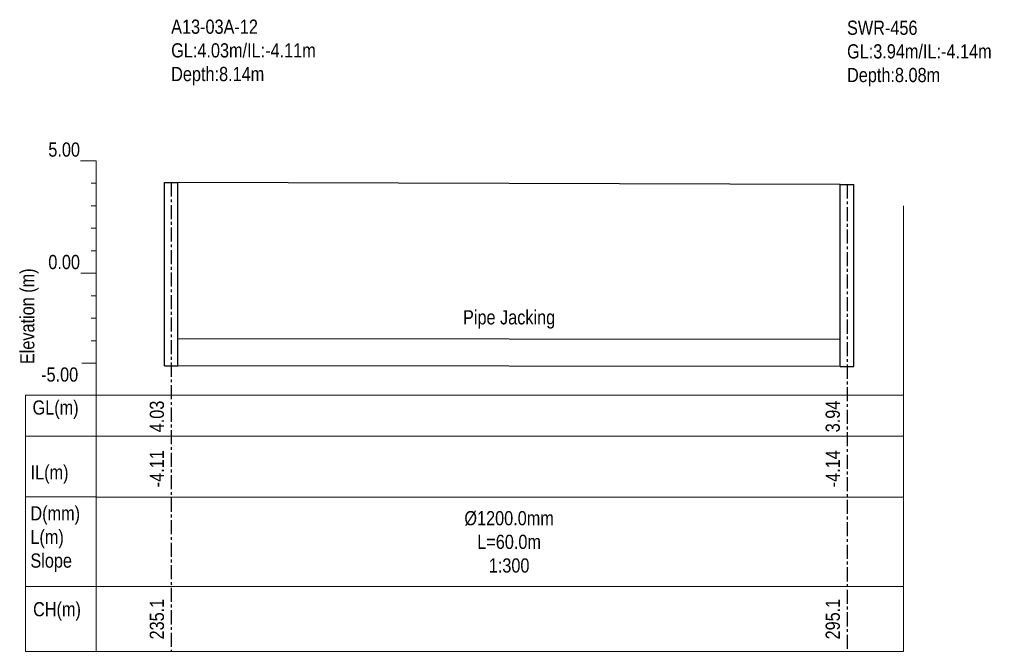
# Model space of a CAD drawing. Header units: metres. Extents: x -765 to 6284, y -99 to 211.
# Drawn here: x 986.5 to 1072.7, y -33.6 to 22.5 of the extents above; entities that cross this region are included whole.
import ezdxf

# ---------------------------------------------------------------- set-up
doc = ezdxf.new("R2010")
doc.units = ezdxf.units.M
doc.header["$MEASUREMENT"] = 0
doc.linetypes.add('CENTER', pattern=[2, 1.25, -0.25, 0.25, -0.25])
doc.layers.add('PDF_PDF2_Geometry', color=253, linetype='Continuous', lineweight=9, true_color=0xababab)
doc.layers.add('PDF_Text', color=7, linetype='Continuous')
doc.layers.add('SM_PP_GRIDTEXT', color=7, linetype='Continuous', lineweight=5)
doc.styles.add('ALL', font='swissc.ttf')

# ---------------------------------------------------------------- blocks, each defined once
blk = doc.blocks.new('template')
at = {"layer": 'PDF_PDF2_Geometry'}
blk.add_line((0, 24.611), (0, 43.611), dxfattribs=at)
at = {"layer": 'SM_PP_GRIDTEXT'}
for p, q in [((0, 43.611), (-1.388, 43.611)), ((0, 0), (0, 43.611)), ((0, 41.611), (-0.456, 41.611)), ((0, 39.611), (-0.456, 39.611)), ((0, 37.611), (-0.456, 37.611)), ((0, 35.611), (-0.456, 35.611)), ((0, 33.611), (-1.373, 33.611)), ((0, 31.611), (-0.456, 31.611)), ((0, 29.611), (-0.456, 29.611)), ((0, 27.611), (-0.456, 27.611)), ((0, 25.611), (-1.298, 25.611)), ((-6.276, 22.765), (-6.276, 0)), ((0, 22.765), (-6.276, 22.765)), ((-6.276, 19.123), (0, 19.123)), ((0, 13.733), (-6.276, 13.733)), ((-6.276, 0), (0, 0))]:
    blk.add_line(p, q, dxfattribs=at)
blk.add_lwpolyline([(-6.276, 5.778), (0, 5.778)], dxfattribs=at)
at = {"layer": 'PDF_Text', "char_height": 1.26, "attachment_point": 7, "style": 'ALL'}
for s, insert in [('5.00', (-4.258, 43.95)), ('0.00', (-4.258, 33.958)), ('-5.00', (-4.898, 23.966)), ('GL(m)', (-5.66, 20.673)), ('IL(m)', (-5.833, 14.914)), ('CH(m)', (-5.611, 2.756))]:
    blk.add_mtext(s, dxfattribs=dict(at, insert=insert))
at = {"layer": 'PDF_Text', "insert": (-5.119, 25.538), "char_height": 1.25996, "attachment_point": 7, "rotation": 90, "style": 'ALL'}
blk.add_mtext('Elevation (m)', dxfattribs=at)
at = {"layer": 'PDF_Text', "insert": (-5.85, 7.075), "char_height": 1.26, "width": 12.5671, "attachment_point": 7, "style": 'ALL'}
blk.add_mtext('D(mm)\\P\\pxt2;L(m)\\P\\ptz;Slope', dxfattribs=at)

msp = doc.modelspace()

# ---------------------------------------------------------------- linework, layer by layer
for p, q in [((1059.4, -5.88), (1000.6, -5.82)), ((1059.4, -8.28), (1000.6, -8.22))]:
    msp.add_line(p, q)
at = {"layer": 'GROUND_ELEVATION', "color": 3}
msp.add_line((1059.4, 7.88), (1000.6, 8.06), dxfattribs=at)
at = {"layer": 'lines', "color": 8, "linetype": 'CENTER'}
for p, q in [((1000, 8.06), (1000, -33.61)), ((1060, 7.88), (1060, -33.61))]:
    msp.add_line(p, q, dxfattribs=at)
at = {"layer": 'Profile Manhole'}
for p, q in [((999.4, -8.22), (999.4, 8.06)), ((999.4, 8.06), (1000.6, 8.06)), ((1000.6, -8.22), (1000.6, 8.06)), ((1059.4, -8.28), (1059.4, 7.88)), ((1059.4, 7.88), (1060.6, 7.88)), ((1060.6, -8.28), (1060.6, 7.88)), ((999.4, -8.22), (1000.6, -8.22)), ((1059.4, -8.28), (1060.6, -8.28))]:
    msp.add_line(p, q, dxfattribs=at)
at = {"layer": 'SM_PP_GRIDTEXT'}
for p, q in [((1065, -33.6108), (1065, 6)), ((993.3543, -10.8458), (1065, -10.8458)), ((993.3543, -14.4882), (1065, -14.4882)), ((993.3543, -19.878), (1065, -19.878)), ((993.3543, -27.8324), (1065, -27.8324)), ((993.3543, -33.6108), (1065, -33.6108))]:
    msp.add_line(p, q, dxfattribs=at)

# ---------------------------------------------------------------- block references
msp.add_blockref('template', (993.3543, -33.6108))

# ---------------------------------------------------------------- texts
at = {"layer": 'ANNOTATION', "color": 7, "char_height": 1.26, "style": 'ALL'}
for s, insert, attachment_point in [('A13-03A-12\\PGL:4.03m/IL:-4.11m\\PDepth:8.14m', (1000, 22.53), 1), ('SWR-456\\PGL:3.94m/IL:-4.14m\\PDepth:8.08m', (1060, 22.44), 1), ('Pipe Jacking', (1030, -3.285), 2), ('Ø1200.0mm\\PL=60.0m\\P1:300', (1030, -21.13), 2)]:
    msp.add_mtext(s, dxfattribs=dict(at, insert=insert, attachment_point=attachment_point))
at = {"layer": 'PDF_text', "color": 7, "style": 'ALL'}
for s, p in [('4.03', (999.36, -14.13)), ('3.94', (1059.36, -14.13)), ('-4.11', (999.36, -19.01)), ('-4.14', (1059.36, -19.01)), ('235.1', (999.36, -32.53)), ('295.1', (1059.36, -32.53))]:
    msp.add_text(s, height=1.26, rotation=90, dxfattribs=at).set_placement(p)

doc.saveas('drawing.dxf')
